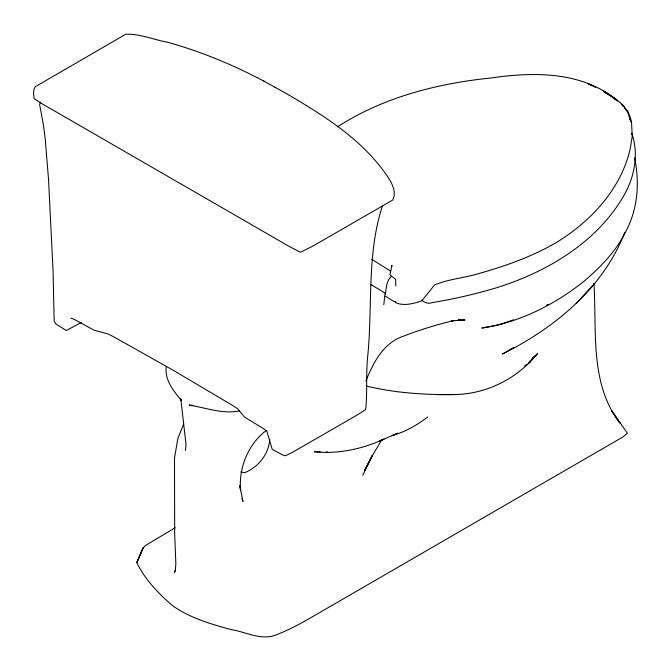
<?xml version="1.0" encoding="UTF-8"?>
<svg xmlns="http://www.w3.org/2000/svg" width="671" height="671" viewBox="0 0 671 671"><rect width="100%" height="100%" fill="white"/><g stroke="black" fill="none" stroke-linecap="round" stroke-linejoin="round"><path stroke-width="1.01" d="M185.473 450.417L186.035 444.462L180.793 398.8L181.497 400.721C173.63 390.841 164.621 380.398 166.207 366.718M385.456 294.401C386.068 288.06 386.504 280.923 391.428 276.267M391.814 266.303L391.939 265.339L389.935 274.942L395.622 279.295L395.806 285.955M269.767 439.22C268.836 454.108 258.31 467.226 244.638 472.72L240.738 471.948M383.795 304.668L385.079 293.084L370.795 284.487M382.395 206.173C366.299 255.055 372.959 307.972 367.473 358.524C365.997 375.416 367.44 392.795 365.678 409.536L356.754 415.265L291.893 452.657L285.343 455.76L283.17 455.206L272.233 449.419L266.873 431.285L263.619 428.702L244.596 417.136L237.576 408.689L232.661 405.477L173.814 370.618L113.919 336.926L108.366 334.091L93.73 330.031L74.12 319.295L70.941 318.163M624.776 232.292C603.422 287.976 554.665 328.018 502.504 354.003L514.087 347.31M183.569 424.349L177.874 438.381L174.494 458.184L174.678 533.504L175.844 563.523L175.425 569.285L174.317 572.707L175.634 570.149M362.759 475.253L372.363 455.357L364.596 470.505L372.053 456.179L381.765 439.84M365.913 380.826C373.688 361.971 383.518 342.504 404.387 335.835C420.507 329.553 437.106 324.613 453.906 320.512L451.382 320.889L465.045 319.975L458.654 319.866M40.512 102.126L39.597 104.45L43.363 124.705L45.2 138.494L48.555 179.677L53.093 271.487L54.133 321.392L56.087 324.093L66.286 330.518L81.459 322.457M576.204 303.527L594.078 283.967M532.707 358.44L537.555 353.5C517.475 378.603 486.374 394.254 454.124 394.548C424.735 394.934 395.11 392.988 366.467 386.077M530.082 361.166L535.911 355.311L532.086 358.465M524.68 365.921L527.129 364.127M528.782 362.91L530.434 361.694L528.798 362.894M427.796 416.943C417.043 425.162 405.217 431.889 392.149 435.58L397.769 433.172L379.685 440.931L383.988 439.111C362.231 449.067 338.251 454.284 314.288 451.742L320.252 451.768M337.496 126.827C383.2 97.287 437.484 83.397 491.18 77.97C533.94 71.688 582.26 71.336 617.261 100.507L617.261 101.229M266.11 430.656C248.094 444.177 238.683 467.872 240.545 490.14L239.874 486.282M175.232 527.674L145.599 545.431L143.124 547.838L136.809 562.659C144.894 579.35 158.264 593.298 172.187 605.368C189.826 618.058 210.946 624.072 231.629 629.725C245.972 631.897 261.178 640.763 275.714 635.06C288.027 630.371 299.669 624.189 311.042 617.572L622.839 437.006L627.368 433.265L611.65 410.686L619.962 423.032C589.323 383.602 596.947 330.275 593.91 283.573M546.496 305.213L548.341 304.257M498.922 324.839L513.508 319.832M395.764 301.715L393.726 301.321L385.347 296.154M497.916 325.024L481.82 328.01L483.187 327.893C520.059 322.114 554.64 304.609 583.711 281.501C600.939 266.832 617.228 250.132 626.882 229.373C638.029 207.264 639.58 181.866 634.623 157.87M326.114 452.128L327.515 451.91M239.455 410.904C222.353 414.334 205.695 407.691 189.029 405.066L193.634 405.46M437.341 394.623L454.124 394.548M458.343 320.201L461.354 320.553L458.41 320.084M595.647 87.381L587.93 83.632L591.503 85.527M264.391 81.401C233.508 65.028 201.057 51.482 167.322 42.198C153.651 39.74 139.828 33.667 125.821 34.187L35.127 86.802L33.894 89.746L33.55 93.412L34.137 98.679L42.265 103.879L288.614 246.106L299.157 251.684L300.977 252.061L313.466 245.754L392.795 199.992C397.047 191.327 391.26 181.732 386.311 174.712C361.753 139.342 324.37 115.915 287.867 94.443L263.762 81.074M604.89 92.665L611.138 95.987L615.726 99.92M421.573 300.231C424.726 302.202 428.056 304.441 431.923 302.663C454.787 298.863 477.425 293.688 499.568 286.827C548.064 271.034 595.32 242.877 622.26 198.331L622.512 197.92C634.078 179.023 639.32 154.8 631.822 133.487M274.925 87.113L275.781 87.599M371.717 259.341L390.639 271.109M617.261 100.507L603.766 91.197C616.196 98.536 629.549 107.427 631.579 123.036L629.851 119.287M621.363 104.257L623.384 106.345M625.993 109.776L627.981 112.141L624.533 107.796M623.384 105.263L624.676 108.065M627.888 112.954L630.22 119.807M241.979 498.62L242.961 501.522L239.79 485.435M631.486 122.047L632.275 136.188L630.17 149.054C620.734 189.759 590.094 222.286 555.051 243.263C531.818 256.574 506.513 265.699 480.822 272.971C465.607 277.903 449.352 278.725 434.565 284.982L421.757 300.86C413.621 303.586 403.565 306.454 395.345 302.495L395.11 301.363M137.991 559.689L136.809 562.659L143.124 547.838L137.991 559.689M632.493 135.123L631.688 133.227L632.493 135.123"/></g></svg>
